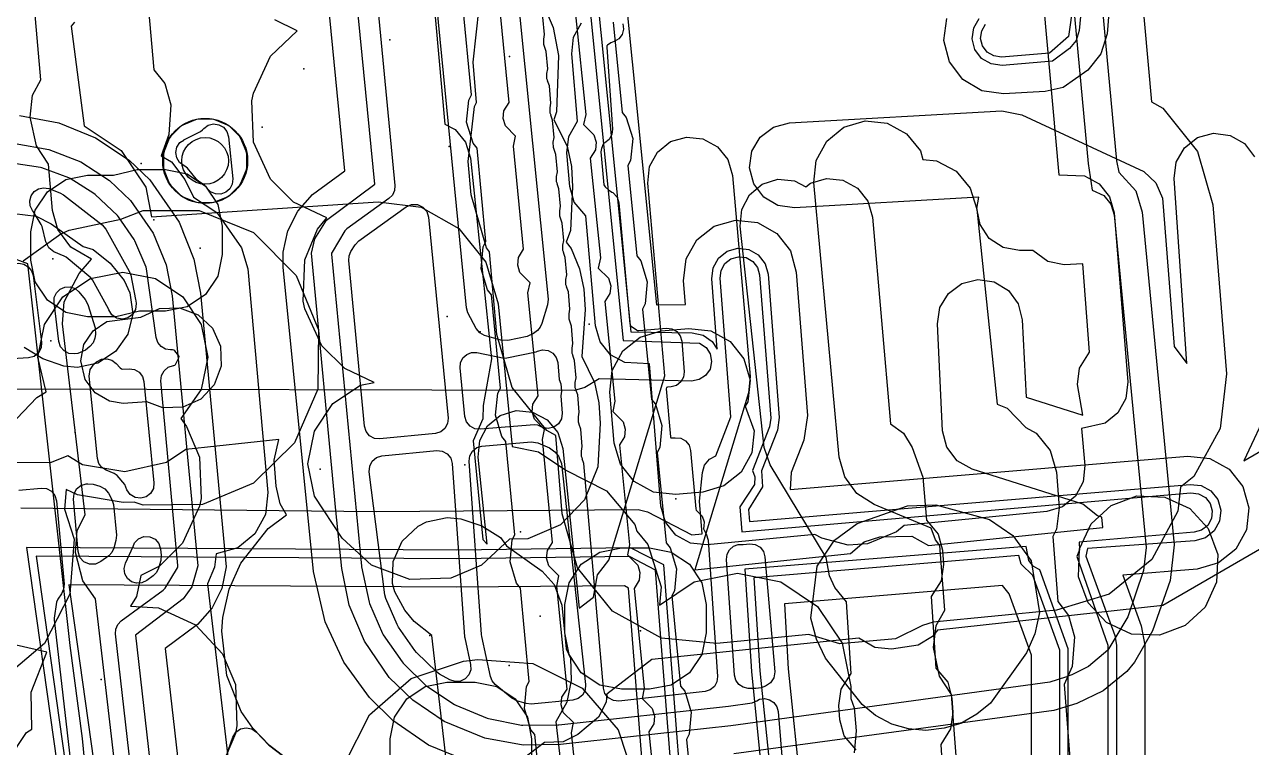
# Model space of a CAD drawing. Header units: metres. Extents: x 3158 to 3711, y 9867 to 11440.
# Drawn here: x 3248.04 to 3291.4, y 10001.26 to 10026.79 of the extents above; entities that cross this region are included whole.
import ezdxf

# ---------------------------------------------------------------- set-up
doc = ezdxf.new("R2010")
doc.units = ezdxf.units.M
for name, color, linetype in [('AI_GREENING_ALLOWED_ZONE', 4, 'Continuous'), ('AI_GREENING_EXCLUSIONS', 1, 'Continuous'), ('AI_GREENING_LAWN', 82, 'Continuous'), ('AI_GREENING_REJECTED', 6, 'Continuous'), ('AI_GREENING_SHRUBS', 92, 'Continuous')]:
    doc.layers.add(name, color=color, linetype=linetype)

# ---------------------------------------------------------------- blocks, each defined once
blk = doc.blocks.new('AI_SHRUB')
for radius in [1, 0.55]:
    blk.add_circle((0, 0), radius)

msp = doc.modelspace()

# ---------------------------------------------------------------- linework, layer by layer
at = {"layer": 'AI_GREENING_ALLOWED_ZONE'}
msp.add_lwpolyline([(3253.667, 10022.707), (3253.665, 10022.711), (3254.258, 10023.01), (3254.328, 10023.063), (3254.377, 10023.116), (3254.53, 10023.228), (3254.714, 10023.275), (3254.902, 10023.25), (3255.067, 10023.157), (3255.186, 10023.009), (3255.241, 10022.827), (3255.394, 10021.343), (3255.378, 10021.155), (3255.293, 10020.987), (3255.152, 10020.862), (3254.975, 10020.798), (3254.786, 10020.804), (3254.613, 10020.88), (3254.481, 10021.014), (3254.462, 10021.043), (3254.393, 10021.112), (3254.218, 10021.229), (3254.104, 10021.334), (3253.8, 10021.717), (3253.706, 10021.79), (3253.679, 10021.802), (3253.519, 10021.913), (3253.414, 10022.077), (3253.379, 10022.269), (3253.421, 10022.459), (3253.531, 10022.619), (3253.667, 10022.707)], close=True, dxfattribs=at)
msp.add_lwpolyline([(3255.245, 10001.18), (3255.403, 10001.623), (3255.403, 10001.623), (3255.508, 10001.796), (3255.674, 10001.913), (3255.872, 10001.955), (3256.07, 10001.915), (3256.237, 10001.799), (3256.675, 10001.336), (3256.706, 10001.309), (3257.349, 10000.824)], dxfattribs=at)
at = {"layer": 'AI_GREENING_EXCLUSIONS'}
for points in [[(3263.876, 10068.687), (3269.198, 10015.633), (3271.898, 10015.54), (3272.123, 10015.386), (3272.272, 10015.156), (3272.321, 10014.888), (3272.264, 10014.621), (3272.109, 10014.396), (3271.88, 10014.247), (3271.611, 10014.198), (3268.344, 10014.28), (3267.839, 10013.966), (3267.469, 10013.86), (3247.321, 10013.908)], [(3264.189, 10068.563), (3269.469, 10015.929), (3271.636, 10015.898), (3272.017, 10015.816), (3272.338, 10015.595), (3272.518, 10015.317), (3272.324, 10017.811), (3272.37, 10018.199), (3272.561, 10018.539), (3272.868, 10018.78), (3273.243, 10018.886), (3273.631, 10018.84), (3273.971, 10018.649), (3274.212, 10018.342), (3274.318, 10017.967), (3274.711, 10012.908), (3274.646, 10012.467), (3274.085, 10011.027), (3274.125, 10010.464), (3273.623, 10009.666), (3273.657, 10009.238), (3289.236, 10010.548), (3289.624, 10010.504), (3289.965, 10010.315), (3290.209, 10010.01), (3290.316, 10009.635), (3290.273, 10009.247), (3290.084, 10008.906), (3289.779, 10008.662), (3289.404, 10008.555), (3285.612, 10008.282), (3285.549, 10008.012), (3286.567, 10005.206), (3286.627, 10004.865), (3286.627, 10000.556)], [(3265.236, 10068.15), (3270.378, 10016.885), (3271.392, 10016.901), (3271.327, 10017.734), (3271.419, 10018.509), (3271.801, 10019.189), (3272.414, 10019.672), (3273.166, 10019.883), (3273.941, 10019.791), (3274.621, 10019.409), (3275.104, 10018.795), (3275.315, 10018.044), (3275.708, 10012.985), (3275.578, 10012.103), (3275.134, 10010.967), (3275.102, 10010.363), (3289.152, 10011.544), (3289.928, 10011.456), (3290.611, 10011.079), (3291.097, 10010.468), (3291.313, 10009.719), (3291.225, 10008.943), (3290.848, 10008.26), (3290.237, 10007.774), (3289.487, 10007.558), (3286.858, 10007.337), (3287.507, 10005.548), (3287.627, 10004.865), (3287.627, 10000.556)], [(3283.073, 10049.43), (3285.635, 10021.88), (3285.774, 10020.938), (3286.189, 10020.744), (3286.435, 10020.442), (3286.548, 10020.068), (3287.675, 10008.32), (3287.585, 10007.509), (3287.031, 10005.867), (3286.325, 10004.693), (3285.646, 10004.121), (3285.053, 10003.816), (3284.874, 10003.757), (3284.871, 10003.754), (3284.823, 10003.74), (3284.277, 10003.558), (3272.996, 10002.022), (3266.981, 10001.359), (3265.661, 10001.343), (3264.302, 10001.588), (3262.868, 10002.174), (3261.755, 10002.927), (3260.929, 10003.733), (3260.048, 10005.006), (3259.516, 10006.281), (3259.247, 10007.576), (3259.035, 10009.627), (3258.183, 10018.71), (3258.301, 10019.215), (3258.301, 10019.215), (3258.71, 10019.873), (3260.412, 10021.145), (3256.108, 10065.039)], [(3264.11, 10000.606), (3262.319, 10001.339), (3261.058, 10002.211), (3260.231, 10003.016), (3259.321, 10004.265), (3258.66, 10005.692), (3258.252, 10007.473), (3257.183, 10018.215), (3257.183, 10018.744), (3257.183, 10018.744), (3257.345, 10019.507), (3257.695, 10020.198), (3258.218, 10020.782), (3259.361, 10021.622), (3255.112, 10064.942)], [(3285.576, 10049.533), (3287.874, 10024.054), (3288.27, 10023.836), (3289.494, 10022.302), (3290.033, 10020.416), (3290.518, 10014.447), (3290.297, 10012.52), (3289.359, 10010.822), (3288.888, 10010.444), (3288.799, 10009.602), (3287.875, 10007.895), (3286.371, 10006.668), (3284.513, 10006.107), (3280.147, 10005.676), (3279.779, 10005.569), (3278.821, 10005.088), (3276.849, 10004.916), (3275.754, 10005.244), (3272.51, 10004.924), (3270.547, 10005.122), (3268.812, 10006.064), (3267.578, 10007.605), (3267.036, 10009.502), (3266.815, 10012.271), (3266.493, 10012.448), (3265.272, 10013.97), (3264.727, 10015.843), (3264.473, 10018.758), (3264.359, 10018.901), (3263.818, 10020.775), (3263.718, 10021.955), (3263.936, 10023.894), (3264.014, 10024.035), (3263.89, 10025.455), (3264.104, 10027.394)], [(3282.09, 10049.219), (3284.592, 10021.476), (3285.5, 10021.442), (3286.016, 10021.159), (3286.383, 10020.699), (3286.544, 10020.133), (3287.029, 10014.164), (3286.963, 10013.585), (3286.682, 10013.076), (3286.228, 10012.712), (3285.399, 10012.524), (3285.517, 10011.217), (3285.456, 10010.638), (3285.179, 10010.126), (3284.727, 10009.758), (3284.17, 10009.59), (3279.122, 10009.092), (3278.85, 10008.874), (3277.832, 10008.446), (3277.142, 10008.405), (3276.219, 10008.646), (3275.972, 10008.782), (3272.167, 10008.407), (3271.578, 10008.467), (3271.058, 10008.749), (3270.687, 10009.211), (3270.525, 10009.781), (3270.124, 10014.808), (3269.257, 10014.847), (3268.744, 10015.128), (3268.377, 10015.585), (3268.214, 10016.147), (3267.876, 10020.027), (3267.468, 10020.509), (3267.306, 10021.071), (3267.206, 10022.251), (3267.271, 10022.832), (3267.585, 10023.37), (3267.377, 10025.758), (3267.441, 10026.34), (3267.723, 10026.853)], [(3284.175, 10048.329), (3286.631, 10021.974), (3286.719, 10021.572), (3287.319, 10020.911), (3287.543, 10020.163), (3288.67, 10008.415), (3288.529, 10007.153), (3287.908, 10005.381), (3287.262, 10004.269), (3286.994, 10003.941), (3286.157, 10003.261), (3285.23, 10002.81), (3284.412, 10002.567), (3273.106, 10001.028)], [(3250.834, 10045.196), (3252.602, 10025.188), (3252.992, 10024.704), (3253.211, 10023.955), (3253.137, 10022.901), (3252.871, 10022.147), (3253.232, 10021.935), (3253.703, 10021.313), (3254.005, 10020.691), (3254.832, 10020.147), (3255.71, 10018.906), (3255.929, 10018.159), (3256.636, 10010.262), (3256.553, 10009.486), (3256.179, 10008.801), (3255.572, 10008.311), (3254.814, 10008.092), (3254.75, 10007.624), (3254.507, 10007.033), (3256.138, 9993.116)], [(3252.163, 9992.666), (3250.542, 10006.501), (3250.1, 10007.137), (3249.842, 10008.136), (3249.901, 10008.914), (3250.185, 10009.472), (3249.373, 10016.216), (3249.433, 10016.994), (3249.963, 10017.996), (3250.409, 10018.496), (3249.671, 10018.921), (3249.208, 10019.549), (3249.026, 10020.223), (3248.881, 10021.859), (3248.46, 10022.509), (3248.233, 10023.515), (3248.317, 10024.291), (3248.618, 10024.84), (3246.854, 10044.789)], [(3262.128, 10031.785), (3262.887, 10023.273), (3263.252, 10023.081), (3263.625, 10022.63), (3263.798, 10022.071), (3264.537, 10014.98), (3264.244, 10013.335), (3264.231, 10012.861), (3263.894, 10012.09), (3264.233, 10008.601), (3264.392, 10008.439), (3264.074, 10011.511), (3264.129, 10012.094), (3264.402, 10012.612), (3264.853, 10012.985), (3265.412, 10013.158), (3265.995, 10013.103), (3266.512, 10012.83), (3266.886, 10012.379), (3267.058, 10011.82), (3267.642, 10006.173), (3268.148, 10006.562), (3268.282, 10007.352), (3268.691, 10007.876), (3270.672, 10014.378), (3270.068, 10021.189), (3270.131, 10021.771), (3270.412, 10022.284), (3270.868, 10022.651), (3271.43, 10022.815), (3272.012, 10022.752), (3272.525, 10022.471), (3272.892, 10022.015), (3273.056, 10021.454), (3273.686, 10014.352), (3273.627, 10013.782), (3271.723, 10007.534), (3277.231, 10008.102), (3277.707, 10008.523), (3278.266, 10008.696), (3279.403, 10008.715), (3279.99, 10008.387), (3286.145, 10009.022), (3286.117, 10009.395), (3285.961, 10009.432), (3285.442, 10009.847), (3281.532, 10011.086), (3281.005, 10011.38), (3280.637, 10011.858), (3280.487, 10012.443), (3280.303, 10016.214), (3280.389, 10016.793), (3280.69, 10017.294), (3281.161, 10017.643), (3281.728, 10017.785), (3282.307, 10017.699), (3282.809, 10017.398), (3283.158, 10016.928), (3283.3, 10016.36), (3283.433, 10013.631), (3285.442, 10012.994), (3285.258, 10014.071), (3285.328, 10014.651), (3285.68, 10015.211), (3285.445, 10018.337), (3284.784, 10018.303), (3284.21, 10018.415), (3283.676, 10018.804), (3283.199, 10018.802), (3282.625, 10018.913), (3282.136, 10019.236), (3281.809, 10019.721), (3281.692, 10020.294), (3281.768, 10020.687), (3275.245, 10020.317), (3274.665, 10020.399), (3274.161, 10020.696), (3273.809, 10021.163), (3273.662, 10021.73), (3273.744, 10022.31), (3274.041, 10022.814), (3274.508, 10023.166), (3275.075, 10023.312), (3282.575, 10023.737), (3283.291, 10023.6), (3287.592, 10021.594), (3288.019, 10021.194), (3288.261, 10020.661), (3288.672, 10015.421), (3289.112, 10014.818), (3288.668, 10021.349), (3288.743, 10021.929), (3289.034, 10022.437), (3289.498, 10022.794), (3290.063, 10022.947), (3290.643, 10022.872), (3291.151, 10022.581), (3291.508, 10022.117)], [(3266.392, 10027.453), (3266.725, 10026.686), (3266.907, 10025.697), (3266.842, 10023.705), (3266.742, 10023.426), (3267.211, 10022.491), (3267.366, 10021.772), (3267.405, 10021.055), (3267.328, 10019.51), (3267.176, 10019.106), (3267.353, 10018.873), (3267.653, 10018.163), (3267.808, 10017.444), (3267.847, 10016.727), (3267.736, 10015.059), (3268.183, 10014.145), (3268.338, 10013.426), (3268.377, 10012.709), (3268.3, 10011.164), (3267.83, 10009.999), (3266.975, 10009.122), (3265.824, 10008.624), (3265.181, 10008.607), (3264.192, 10007.691), (3263.109, 10007.237), (3261.65, 10007.183), (3260.296, 10007.691), (3259.264, 10008.65), (3258.282, 10010.13), (3258.054, 10011.278), (3258.282, 10012.426), (3258.933, 10013.4), (3259.906, 10014.05), (3260.388, 10014.146), (3259.352, 10014.636), (3259.352, 10014.636), (3258.542, 10015.446), (3257.94, 10016.751), (3257.885, 10017.022), (3257.94, 10018.48), (3258.393, 10019.564), (3258.721, 10019.964), (3257.537, 10020.516), (3256.726, 10021.326), (3256.124, 10022.631), (3256.069, 10024.09), (3256.124, 10024.361), (3256.726, 10025.665), (3257.671, 10026.567), (3256.879, 10026.955)], [(3266.42, 9998.328), (3266.076, 10001.709), (3265.933, 10001.884), (3265.706, 10002.63), (3265.782, 10003.407), (3265.878, 10003.586), (3265.564, 10006.888), (3265.421, 10007.062), (3265.195, 10007.808), (3265.271, 10008.585), (3265.367, 10008.764), (3265.053, 10012.066), (3264.91, 10012.24), (3264.684, 10012.987), (3264.76, 10013.763), (3264.855, 10013.942), (3264.542, 10017.244), (3264.399, 10017.418), (3264.172, 10018.165), (3264.249, 10018.941), (3264.344, 10019.12), (3264.031, 10022.422), (3263.888, 10022.596), (3263.661, 10023.343), (3263.737, 10024.12), (3263.833, 10024.299), (3263.519, 10027.6)], [(3267.757, 9998.079), (3267.363, 10001.774), (3267.437, 10002.134), (3267.079, 10002.497), (3267, 10002.758), (3267.026, 10003.03), (3267.211, 10003.316), (3266.852, 10006.952), (3266.926, 10007.312), (3266.568, 10007.675), (3266.488, 10007.936), (3266.515, 10008.208), (3266.7, 10008.495), (3266.341, 10012.13), (3266.415, 10012.49), (3266.057, 10012.853), (3265.977, 10013.114), (3266.004, 10013.386), (3266.188, 10013.673), (3265.829, 10017.308), (3265.903, 10017.669), (3265.545, 10018.031), (3265.466, 10018.293), (3265.493, 10018.564), (3265.677, 10018.851), (3265.318, 10022.487), (3265.392, 10022.847), (3265.034, 10023.209), (3264.955, 10023.471), (3264.981, 10023.742), (3265.166, 10024.029), (3264.807, 10027.665)], [(3286.4, 10027.653), (3286.304, 10026.463), (3286.083, 10025.756), (3285.62, 10025.178), (3284.747, 10024.569), (3284.114, 10024.427), (3282.643, 10024.342), (3281.87, 10024.45), (3281.197, 10024.846), (3280.727, 10025.469), (3280.531, 10026.224), (3280.639, 10026.997)], [(3285.404, 10027.561), (3285.311, 10026.58), (3285.2, 10026.226), (3284.969, 10025.937), (3284.373, 10025.496), (3282.585, 10025.341), (3282.199, 10025.395), (3281.863, 10025.592), (3281.627, 10025.904), (3281.53, 10026.282), (3281.584, 10026.668), (3281.781, 10027.004)], [(3285.105, 10027.534), (3284.935, 10026.367), (3284.261, 10025.774), (3282.568, 10025.64), (3282.298, 10025.678), (3282.062, 10025.816), (3281.898, 10026.034), (3281.829, 10026.299), (3281.867, 10026.569), (3282.005, 10026.805)], [(3249.802, 10026.873), (3249.682, 10026.732), (3250.147, 10023.205), (3251.453, 10022.336), (3252.321, 10021.039), (3252.528, 10019.994), (3260.535, 10020.525), (3262.052, 10020.333), (3263.387, 10019.585), (3264.343, 10018.391), (3264.781, 10016.926), (3265.277, 10011.884), (3266.205, 10011.699), (3267.171, 10011.054), (3268.607, 10010.324), (3269.606, 10009.125), (3269.677, 10008.897), (3270.071, 10008.425), (3270.536, 10006.935), (3270.476, 10006.278), (3271.708, 10007.102), (3273.239, 10007.406), (3274.77, 10007.102), (3276.067, 10006.234), (3276.935, 10004.937), (3277.239, 10003.406), (3277.239, 10002.98), (3277.36, 10002.651), (3277.433, 10001.839), (3277.36, 10001.067)], [(3267.511, 10027.137), (3267.871, 10023.613), (3267.798, 10023.253), (3268.157, 10022.891), (3268.237, 10022.63), (3268.212, 10022.358), (3268.028, 10022.071), (3268.388, 10018.547), (3268.315, 10018.187), (3268.674, 10017.825), (3268.754, 10017.564), (3268.729, 10017.292), (3268.545, 10017.005), (3268.905, 10013.481), (3268.832, 10013.121), (3269.191, 10012.76), (3269.271, 10012.499), (3269.245, 10012.227), (3269.062, 10011.939), (3269.422, 10008.416), (3269.349, 10008.055), (3269.708, 10007.694), (3269.788, 10007.433), (3269.762, 10007.161), (3269.579, 10006.874), (3269.938, 10003.35), (3269.866, 10002.99), (3270.225, 10002.628), (3270.305, 10002.367), (3270.279, 10002.095), (3270.096, 10001.808), (3270.579, 9997.077)], [(3268.845, 10026.872), (3269.158, 10023.682), (3269.302, 10023.508), (3269.531, 10022.762), (3269.457, 10021.985), (3269.362, 10021.806), (3269.675, 10018.616), (3269.819, 10018.442), (3270.048, 10017.696), (3269.974, 10016.919), (3269.879, 10016.74), (3270.192, 10013.55), (3270.335, 10013.377), (3270.565, 10012.631), (3270.491, 10011.854), (3270.396, 10011.674), (3270.709, 10008.484), (3270.852, 10008.311), (3271.081, 10007.565), (3271.008, 10006.788), (3270.913, 10006.609), (3271.226, 10003.419), (3271.369, 10003.245), (3271.598, 10002.499), (3271.525, 10001.722), (3271.43, 10001.543), (3271.866, 9997.146)], [(3247.859, 10023.571), (3249.243, 10023.316), (3250.55, 10022.788), (3251.734, 10022), (3252.47, 10021.299), (3253.503, 10019.812), (3254.02, 10018.5), (3254.255, 10017.303), (3255.167, 10007.635), (3255.008, 10006.876), (3254.663, 10006.186), (3254.145, 10005.602), (3253.009, 10004.756), (3254.929, 9987.952), (3258.417, 9960.791), (3259.553, 9945.828), (3259.545, 9945.443), (3259.34, 9944.809), (3259.638, 9944.214), (3259.704, 9943.834), (3259.856, 9941.833), (3263.892, 9913.745)], [(3281.247, 9997.224), (3280.794, 10003.122), (3280.38, 10003.777), (3280.165, 10004.786), (3280.258, 10005.561), (3280.565, 10006.107), (3280.39, 10008.39), (3280.228, 10008.592), (3280.085, 10009.003), (3278.061, 10009.84), (3277.455, 10010.23), (3277.027, 10010.81), (3276.833, 10011.504), (3275.937, 10021.211), (3276.019, 10021.987), (3276.019, 10021.987), (3276.391, 10022.673), (3276.997, 10023.165), (3277.745, 10023.386), (3278.521, 10023.305), (3279.207, 10022.933), (3279.698, 10022.327), (3279.789, 10022.022), (3280.275, 10021.977), (3280.965, 10021.613), (3281.464, 10021.013), (3281.695, 10020.267), (3282.413, 10013.381), (3282.769, 10013.239), (3283.422, 10012.56), (3283.794, 10012.359), (3284.291, 10011.739), (3284.508, 10010.976), (3284.604, 10009.724), (3284.515, 10008.963), (3284.377, 10008.712), (3284.554, 10006.409), (3284.938, 10005.92), (3285.148, 10005.169), (3285.062, 10004.115), (3284.778, 10003.483), (3285.236, 9997.526)], [(3247.706, 10022.583), (3248.895, 10022.379), (3250.021, 10021.939), (3251.044, 10021.277), (3251.78, 10020.575), (3252.583, 10019.418), (3253.041, 10018.3), (3253.26, 10017.203), (3254.167, 10007.667), (3253.945, 10006.929), (3253.647, 10006.508), (3251.953, 10005.225), (3253.937, 9987.83), (3257.425, 9960.663), (3258.556, 9945.753), (3258.509, 9945.366), (3258.25, 9944.973), (3258.33, 9944.46), (3258.602, 9944.134), (3258.707, 9943.759), (3258.861, 9941.724), (3262.915, 9913.535)], [(3277.424, 10001.17), (3277.005, 10001.671), (3276.854, 10002.237), (3276.822, 10002.736), (3276.822, 10002.736), (3276.9, 10003.316), (3277.251, 10003.867), (3277.089, 10006.399), (3276.67, 10006.9), (3276.487, 10007.313), (3276.37, 10007.968), (3274.391, 10011.234), (3274.183, 10011.85), (3273.335, 10019.672), (3273.386, 10020.255), (3273.657, 10020.773), (3274.106, 10021.149), (3274.664, 10021.324), (3275.247, 10021.273), (3275.655, 10021.06), (3275.815, 10021.189), (3276.377, 10021.353), (3276.958, 10021.289), (3277.472, 10021.008), (3277.838, 10020.551), (3278.002, 10019.99), (3278.644, 10012.689), (3279.108, 10012.352), (3279.414, 10011.854), (3279.791, 10010.803), (3279.91, 10009.287), (3280.328, 10008.786), (3280.479, 10008.22), (3280.511, 10007.721), (3280.434, 10007.141), (3280.083, 10006.59), (3280.245, 10004.059), (3280.664, 10003.557), (3280.814, 10002.992), (3280.846, 10002.493), (3280.769, 10001.913), (3280.418, 10001.362), (3280.576, 9998.894)], [(3247.988, 10018.444), (3249.319, 10019.396), (3249.61, 10019.528), (3251.442, 10019.913), (3252.231, 10020.218), (3254.21, 10020.218), (3256.132, 10019.439), (3257.642, 10017.929), (3258.421, 10016.006), (3258.398, 10013.91), (3257.578, 10012.009), (3256.132, 10010.595), (3254.326, 10009.839), (3252.231, 10009.816), (3251.914, 10009.923), (3251.524, 10009.908), (3249.909, 10010.176), (3249.503, 10010.361), (3249.447, 10009.672), (3249.789, 10008.613), (3249.633, 10006.669), (3248.744, 10004.932), (3247.259, 10003.667)], [(3247.669, 10020.114), (3248.444, 10020.02), (3248.974, 10019.753), (3250.112, 10018.949), (3250.46, 10018.846), (3251.067, 10018.356), (3251.553, 10017.745), (3251.76, 10017.307), (3251.859, 10016.57), (3251.682, 10015.848), (3251.253, 10015.24), (3250.632, 10014.831), (3249.904, 10014.678), (3249.42, 10014.727), (3248.686, 10014.979), (3248.02, 10015.386)], [(3247.669, 10020.114), (3248.444, 10020.02), (3248.974, 10019.753), (3250.112, 10018.949), (3250.46, 10018.846), (3251.067, 10018.356), (3251.553, 10017.745), (3251.76, 10017.307), (3251.859, 10016.57), (3251.682, 10015.848), (3251.253, 10015.24), (3250.632, 10014.831), (3249.904, 10014.678), (3249.42, 10014.727), (3248.686, 10014.979), (3248.02, 10015.386)], [(3250.563, 9996.566), (3250.087, 10001.572), (3249.645, 10004.856), (3248.153, 10018.336), (3247.452, 10018.595)], [(3247.91, 10009.714), (3260.466, 10009.59), (3269.728, 10009.658), (3270.054, 10009.58), (3271.625, 10008.766), (3271.987, 10008.797), (3271.896, 10009.949), (3271.994, 10010.963), (3272.074, 10011.224), (3272.248, 10011.435), (3272.464, 10011.55), (3273.004, 10012.935), (3272.623, 10017.835), (3272.655, 10018.106), (3272.789, 10018.344), (3273.004, 10018.513), (3273.266, 10018.587), (3273.538, 10018.555), (3273.776, 10018.421), (3273.945, 10018.206), (3274.019, 10017.943), (3274.412, 10012.884), (3274.366, 10012.576), (3273.768, 10011.041), (3273.849, 10010.811), (3273.834, 10010.538), (3273.315, 10009.755), (3273.385, 10008.875), (3289.261, 10010.249), (3289.533, 10010.218), (3289.772, 10010.086), (3289.942, 10009.872), (3290.017, 10009.61), (3289.987, 10009.338), (3289.855, 10009.099), (3289.641, 10008.929), (3289.379, 10008.854), (3285.309, 10008.511), (3285.319, 10008.235), (3285.232, 10008.006), (3286.327, 10004.865), (3286.327, 10000.556)], [(3247.533, 10012.626), (3248.467, 10013.619), (3248.795, 10013.813), (3248.512, 10015.044), (3248.74, 10016.192), (3249.391, 10017.165), (3250.364, 10017.816), (3251.512, 10018.044), (3252.66, 10017.816), (3253.633, 10017.165), (3254.284, 10016.192), (3254.512, 10015.044), (3254.284, 10013.896), (3253.555, 10012.87), (3253.766, 10012.587), (3254.219, 10011.504), (3254.274, 10010.045), (3254.219, 10009.774), (3253.616, 10008.47), (3252.806, 10007.659), (3252.149, 10007.328), (3251.998, 10006.588), (3251.786, 10006.247), (3252.771, 10006.193), (3254.076, 10005.59), (3255.035, 10004.558), (3255.488, 10003.475), (3255.543, 10002.017), (3255.488, 10001.745), (3255.035, 10000.662)], [(3292.034, 10013.314), (3291.129, 10011.375), (3302.548, 10018.001)], [(3304.054, 10015.406), (3288.263, 10006.27), (3280.3, 10005.403), (3280.128, 10005.171), (3279.627, 10004.869), (3278.676, 10004.726), (3278.093, 10004.781), (3277.524, 10005.117), (3270.208, 10004.362), (3268.62, 10003.139), (3268.596, 10002.851), (3268.328, 10002.331), (3267.593, 10001.71), (3267.069, 10001.45), (3266.409, 10001.437), (3265.038, 10000.382)], [(3257.676, 10000.578), (3256.689, 10001.321), (3256.11, 10001.933), (3255.697, 10002.526), (3255.181, 10003.802), (3255.004, 10005.358), (3255.046, 10005.851), (3255.265, 10006.846), (3255.685, 10007.762), (3256.651, 10008.994), (3257.291, 10009.468), (3257.067, 10009.858), (3256.93, 10010.49), (3256.865, 10011.405), (3257.025, 10012.127), (3253.742, 10011.784), (3253.051, 10011.316), (3251.578, 10010.992), (3250.089, 10011.237), (3249.564, 10011.553), (3248.938, 10011.308), (3247.276, 10011.324)], [(3266.149, 9973.174), (3262.436, 10005.209), (3261.813, 10005.704), (3261.481, 10006.103), (3261.12, 10006.753), (3261.047, 10007.043), (3261.067, 10007.824), (3261.385, 10008.537), (3261.951, 10009.074), (3262.248, 10009.228), (3262.976, 10009.382), (3263.459, 10009.333), (3264.194, 10009.081), (3264.86, 10008.674), (3265.074, 10008.379), (3266.337, 10007.48), (3266.751, 10007.008), (3267.031, 10006.279), (3267.181, 10004.738), (3267.329, 10004.407), (3267.351, 10003.627), (3267.203, 10002.861), (3266.816, 10002.161), (3270.302, 9972.081)], [(3266.149, 9973.174), (3262.436, 10005.209), (3261.813, 10005.704), (3261.481, 10006.103), (3261.12, 10006.753), (3261.047, 10007.043), (3261.067, 10007.824), (3261.385, 10008.537), (3261.951, 10009.074), (3262.248, 10009.228), (3262.976, 10009.382), (3263.459, 10009.333), (3264.194, 10009.081), (3264.86, 10008.674), (3265.074, 10008.379), (3266.337, 10007.48), (3266.751, 10007.008), (3267.031, 10006.279), (3267.181, 10004.738), (3267.329, 10004.407), (3267.351, 10003.627), (3267.203, 10002.861), (3266.816, 10002.161), (3270.302, 9972.081)], [(3275.034, 9952.414), (3273.544, 9971.414), (3273.47, 9973.089), (3273.338, 9974.186), (3273.075, 9974.279), (3272.896, 9974.44), (3272.725, 9974.826), (3272.706, 9975.153), (3272.586, 9975.47), (3272.461, 9976.881), (3271.306, 9992.481), (3271.455, 9992.967), (3271.879, 9993.219), (3271.882, 9993.746), (3271.232, 9999.932), (3270.63, 10007.705), (3269.459, 10008.306), (3263.311, 10008.222), (3248.107, 10008.313), (3249.173, 10000.712), (3250.41, 9980.863), (3251.152, 9972.362), (3252.17, 9963.198)], [(3284.927, 10000.556), (3284.927, 10004.742), (3283.916, 10007.529), (3283.703, 10007.648), (3283.534, 10007.863), (3283.443, 10008.355), (3273.489, 10007.556), (3273.727, 10003.937), (3274.755, 9993.679)], [(3274.735, 9952.392), (3273.245, 9971.392), (3273.17, 9973.066), (3273.054, 9973.969), (3272.66, 9974.255), (3272.44, 9974.731), (3272.287, 9975.443), (3272.162, 9976.855), (3271.007, 9992.459), (3271.048, 9992.826), (3271.22, 9993.154), (3271.562, 9993.419), (3271.583, 9993.717), (3270.933, 9999.903), (3270.336, 10007.52), (3269.414, 10007.997), (3263.309, 10007.922), (3248.452, 10008.011), (3249.472, 10000.731), (3250.709, 9980.888), (3251.45, 9972.394), (3252.469, 9963.222)], [(3284.627, 10000.556), (3284.627, 10004.689), (3283.669, 10007.33), (3283.267, 10007.727), (3283.181, 10008.032), (3273.815, 10007.247), (3274.026, 10003.96), (3275.055, 9994.031)], [(3273.738, 9952.318), (3272.247, 9971.318), (3272.173, 9972.992), (3272.09, 9973.443), (3271.874, 9973.637), (3271.491, 9974.416), (3271.291, 9975.355), (3271.163, 9976.795), (3270.009, 9992.385), (3270.092, 9993.12), (3270.52, 9993.847), (3269.935, 9999.844), (3269.382, 10006.887), (3269.241, 10006.96), (3263.303, 10006.922), (3249.604, 10007.004), (3250.47, 10000.795), (3251.706, 9980.971), (3252.445, 9972.499), (3253.466, 9963.301)], [(3283.627, 10000.556), (3283.627, 10004.514), (3282.84, 10006.683), (3282.607, 10006.98), (3274.891, 10006.331), (3275.022, 10004.039), (3275.941, 9995.184)], [(3247.456, 10000.808), (3248.106, 10001.782), (3248.291, 10001.905), (3248.269, 10003.204), (3248.823, 10004.627), (3247.741, 10004.865)]]:
    msp.add_lwpolyline(points, dxfattribs=at)
for points in [[(3253.785, 10021.518), (3254.434, 10021.084), (3254.868, 10020.435), (3255.02, 10019.67), (3255.02, 10018.67), (3254.868, 10017.905), (3254.434, 10017.256), (3253.785, 10016.822), (3253.02, 10016.67), (3252.097, 10016.67), (3251.26, 10016.47), (3250.26, 10016.47), (3249.495, 10016.622), (3248.846, 10017.056), (3248.412, 10017.705), (3248.26, 10018.47), (3248.26, 10019.47), (3248.412, 10020.235), (3248.846, 10020.884), (3249.495, 10021.318), (3250.26, 10021.47), (3251.183, 10021.47), (3252.02, 10021.67), (3253.02, 10021.67), (3253.785, 10021.518)], [(3253.517, 10016.787), (3254.175, 10016.537), (3254.676, 10016.067), (3254.967, 10015.43), (3254.99, 10014.72), (3254.74, 10014.061), (3254.271, 10013.561), (3253.634, 10013.27), (3252.923, 10013.246), (3252.356, 10013.458), (3251.524, 10013.408), (3251.039, 10013.489), (3250.533, 10013.782), (3250.177, 10014.247), (3250.024, 10014.908), (3250.138, 10015.482), (3250.463, 10015.969), (3250.95, 10016.294), (3252.148, 10016.451), (3252.806, 10016.763), (3253.517, 10016.787)], [(3272.29, 10015.967), (3272.974, 10015.591), (3273.462, 10014.982), (3273.68, 10014.233), (3273.595, 10013.457), (3273.512, 10013.305), (3273.824, 10012.439), (3273.739, 10011.664), (3273.363, 10010.98), (3272.755, 10010.491), (3272.005, 10010.273), (3271.046, 10010.189), (3270.271, 10010.274), (3269.587, 10010.649), (3269.098, 10011.257), (3268.88, 10012.006), (3268.722, 10013.799), (3268.806, 10014.575), (3269.182, 10015.26), (3269.791, 10015.748), (3270.54, 10015.967), (3271.514, 10016.052), (3272.29, 10015.967)], [(3288.34, 10010.101), (3289.222, 10009.692), (3289.869, 10008.993), (3290.21, 10008.076), (3290.171, 10007.09), (3289.762, 10006.208), (3289.063, 10005.561), (3288.146, 10005.22), (3287.16, 10005.259), (3286.278, 10005.668), (3285.631, 10006.367), (3285.29, 10007.284), (3285.329, 10008.27), (3285.738, 10009.152), (3286.437, 10009.799), (3287.354, 10010.14), (3288.34, 10010.101)], [(3278.111, 10002.386), (3277.64, 10002.768), (3276.347, 10004.414), (3276.026, 10005.076), (3275.825, 10005.819), (3276.053, 10007.654), (3276.662, 10008.578), (3277.462, 10009.17), (3279.25, 10009.794), (3280.244, 10009.821), (3282.142, 10009.302), (3282.965, 10008.743), (3283.612, 10007.844), (3283.914, 10006.02), (3283.744, 10005.269), (3283.45, 10004.594), (3282.174, 10002.82), (3281.696, 10002.431), (3281.125, 10002.106), (3280.545, 10001.933), (3279.897, 10001.855), (3279.276, 10001.916), (3278.693, 10002.083), (3278.111, 10002.386)], [(3271.544, 10007.724), (3271.978, 10007.075), (3272.13, 10006.31), (3272.13, 10005.31), (3271.978, 10004.545), (3271.544, 10003.896), (3270.895, 10003.462), (3270.13, 10003.31), (3269.13, 10003.31), (3268.365, 10003.462), (3267.716, 10003.896), (3267.282, 10004.545), (3267.13, 10005.31), (3267.13, 10006.31), (3267.282, 10007.075), (3267.716, 10007.724), (3268.365, 10008.158), (3269.13, 10008.31), (3270.13, 10008.31), (3270.895, 10008.158), (3271.544, 10007.724)], [(3259.329, 9997.739), (3259.207, 9998.724), (3259.348, 10000.666), (3260.225, 10002.413), (3261.701, 10003.688), (3263.549, 10004.301), (3264.053, 10004.364), (3265.997, 10004.224), (3267.742, 10003.351), (3269.019, 10001.875), (3269.634, 10000.024), (3269.758, 9999.04), (3269.617, 9997.094), (3268.742, 9995.35), (3267.269, 9994.075), (3265.417, 9993.46), (3264.907, 9993.396), (3262.962, 9993.538), (3261.218, 9994.414), (3259.943, 9995.89), (3259.329, 9997.739)], [(3265.374, 10002.974), (3265.808, 10002.325), (3265.96, 10001.56), (3265.96, 10000.56), (3265.808, 9999.795), (3265.374, 9999.146), (3264.725, 9998.712), (3263.96, 9998.56), (3262.96, 9998.56), (3262.195, 9998.712), (3261.546, 9999.146), (3261.112, 9999.795), (3260.96, 10000.56), (3260.96, 10001.56), (3261.112, 10002.325), (3261.546, 10002.974), (3262.195, 10003.408), (3262.96, 10003.56), (3263.96, 10003.56), (3264.725, 10003.408), (3265.374, 10002.974)]]:
    msp.add_lwpolyline(points, close=True, dxfattribs=at)
at = {"layer": 'AI_GREENING_LAWN'}
for points in [[(3256.798, 10066.207), (3261.121, 10021.097), (3261.107, 10020.924), (3261.036, 10020.767), (3260.915, 10020.643), (3259.423, 10019.572), (3259.355, 10019.498), (3258.905, 10018.746), (3258.89, 10018.71), (3258.888, 10018.672), (3259.942, 10007.661), (3259.946, 10007.632), (3260.214, 10006.393), (3260.229, 10006.346), (3260.693, 10005.281), (3260.717, 10005.238), (3261.384, 10004.275), (3261.415, 10004.238), (3262.248, 10003.426), (3262.285, 10003.397), (3263.233, 10002.772), (3263.275, 10002.75), (3264.384, 10002.292), (3264.432, 10002.277), (3265.601, 10002.049), (3265.651, 10002.045), (3266.89, 10002.055), (3266.916, 10002.056), (3272.916, 10002.717), (3272.923, 10002.718), (3273.754, 10002.833), (3273.915, 10002.902), (3274.015, 10002.957), (3274.193, 10002.981), (3274.368, 10002.941), (3274.518, 10002.841), (3274.623, 10002.696), (3274.669, 10002.522), (3275.375, 9993.95)], [(3263.791, 10044.526), (3266.538, 10017.085), (3266.519, 10016.893), (3266.322, 10016.229), (3266.26, 10016.095), (3266.162, 10015.985), (3266.023, 10015.871), (3265.805, 10015.766), (3265.114, 10015.624), (3264.87, 10015.635), (3264.299, 10015.805), (3264.125, 10015.898), (3264, 10016.051), (3263.709, 10016.602), (3263.653, 10016.787), (3263.653, 10016.787), (3260.978, 10044.061)], [(3269.178, 10026.812), (3269.202, 10026.623), (3269.154, 10026.439), (3269.04, 10026.286), (3268.878, 10026.187), (3268.761, 10026.144), (3268.643, 10026.058), (3268.616, 10026.03), (3268.612, 10025.991), (3268.82, 10023.095), (3268.795, 10022.902), (3268.699, 10022.732), (3268.545, 10022.613), (3268.522, 10022.601), (3268.49, 10022.558), (3268.426, 10022.41), (3268.407, 10022.289), (3268.517, 10021.132), (3268.529, 10021.09), (3268.555, 10021.055), (3268.675, 10020.944), (3268.794, 10020.869), (3268.793, 10020.868), (3268.833, 10020.851), (3268.977, 10020.692), (3269.042, 10020.487), (3269.425, 10016.22), (3269.44, 10016.172), (3269.475, 10016.134), (3269.669, 10016.001), (3269.707, 10015.984), (3269.748, 10015.981), (3270.722, 10016.065), (3270.917, 10016.043), (3271.088, 10015.948), (3271.21, 10015.795), (3271.264, 10015.606), (3271.35, 10014.528), (3271.327, 10014.335), (3271.233, 10014.165), (3271.081, 10014.044), (3270.895, 10013.99), (3270.763, 10013.979), (3270.723, 10013.967), (3270.718, 10013.925), (3270.868, 10012.23), (3270.879, 10012.19), (3270.921, 10012.186), (3271.035, 10012.196), (3271.229, 10012.174), (3271.4, 10012.081), (3271.522, 10011.929), (3271.577, 10011.742), (3271.76, 10009.687), (3271.775, 10009.639), (3271.809, 10009.602), (3271.85, 10009.572), (3271.991, 10009.419), (3272.057, 10009.221), (3272.043, 10009.084), (3272.047, 10009.084), (3272.037, 10008.982), (3272.053, 10008.935), (3272.131, 10008.806), (3272.201, 10008.583), (3272.534, 10003.761), (3272.511, 10003.573), (3272.419, 10003.406), (3272.272, 10003.286), (3272.09, 10003.23), (3269.047, 10002.895), (3268.849, 10002.912), (3268.675, 10003.005), (3268.549, 10003.158), (3268.494, 10003.348), (3267.806, 10011.282), (3267.746, 10011.455), (3267.752, 10011.457), (3267.723, 10011.528), (3267.721, 10011.718), (3267.751, 10011.88), (3267.697, 10012.495), (3267.636, 10012.667), (3267.643, 10012.67), (3267.613, 10012.741), (3267.611, 10012.931), (3267.641, 10013.093), (3267.587, 10013.708), (3267.527, 10013.881), (3267.533, 10013.883), (3267.503, 10013.954), (3267.501, 10014.144), (3267.531, 10014.306), (3267.477, 10014.921), (3267.417, 10015.094), (3267.423, 10015.096), (3267.393, 10015.167), (3267.392, 10015.357), (3267.421, 10015.519), (3267.367, 10016.134), (3267.307, 10016.307), (3267.313, 10016.309), (3267.283, 10016.38), (3267.282, 10016.57), (3267.311, 10016.732), (3267.257, 10017.347), (3267.197, 10017.52), (3267.203, 10017.522), (3267.174, 10017.593), (3267.172, 10017.783), (3267.202, 10017.945), (3267.147, 10018.56), (3267.087, 10018.733), (3267.093, 10018.735), (3267.064, 10018.806), (3267.062, 10018.996), (3267.092, 10019.158), (3267.037, 10019.774), (3266.976, 10019.947), (3266.982, 10019.949), (3266.953, 10020.019), (3266.951, 10020.209), (3266.98, 10020.372), (3266.924, 10020.987), (3266.864, 10021.159), (3266.87, 10021.161), (3266.84, 10021.232), (3266.838, 10021.422), (3266.868, 10021.585), (3266.812, 10022.2), (3266.751, 10022.372), (3266.757, 10022.374), (3266.728, 10022.445), (3266.725, 10022.635), (3266.755, 10022.798), (3266.699, 10023.412), (3266.638, 10023.585), (3266.644, 10023.587), (3266.615, 10023.658), (3266.613, 10023.848), (3266.642, 10024.01), (3266.586, 10024.625), (3266.525, 10024.798), (3266.532, 10024.8), (3266.502, 10024.871), (3266.5, 10025.061), (3266.529, 10025.223), (3266.473, 10025.838), (3266.413, 10026.01), (3266.419, 10026.013), (3266.389, 10026.083), (3266.387, 10026.273), (3266.416, 10026.436), (3266.361, 10027.051)], [(3253.242, 9987.748), (3251.247, 10005.264), (3251.258, 10005.438), (3251.328, 10005.598), (3251.449, 10005.724), (3252.935, 10006.806), (3253.001, 10006.878), (3253.441, 10007.604), (3253.455, 10007.639), (3253.458, 10007.678), (3252.855, 10014.199), (3252.875, 10014.391), (3252.966, 10014.562), (3253.116, 10014.685), (3253.3, 10014.742), (3253.311, 10014.743), (3253.348, 10014.753), (3253.371, 10014.784), (3253.494, 10015.021), (3253.506, 10015.064), (3253.484, 10015.103), (3253.353, 10015.258), (3253.312, 10015.289), (3253.261, 10015.299), (3253.195, 10015.298), (3253.016, 10015.326), (3252.86, 10015.417), (3252.745, 10015.557), (3252.688, 10015.729), (3252.352, 10018.155), (3252.334, 10018.219), (3251.937, 10019.146), (3251.913, 10019.19), (3251.352, 10020.001), (3251.318, 10020.04), (3250.532, 10020.79), (3250.491, 10020.821), (3249.645, 10021.347), (3249.6, 10021.369), (3248.647, 10021.723), (3248.598, 10021.735), (3247.593, 10021.891)], [(3247.832, 10010.342), (3248.623, 10010.417), (3248.817, 10010.397), (3248.989, 10010.304), (3249.112, 10010.152), (3249.168, 10009.964), (3249.434, 10007.018), (3249.419, 10006.845), (3249.345, 10006.687), (3249.21, 10006.493), (3249.168, 10006.389), (3249.082, 10005.825), (3249.081, 10005.758), (3251.538, 9984.482)]]:
    msp.add_lwpolyline(points, dxfattribs=at)
for points in [[(3255.891, 10022.215), (3255.872, 10022.31), (3255.686, 10022.76), (3255.632, 10022.84), (3255.288, 10023.184), (3255.207, 10023.238), (3254.758, 10023.424), (3254.663, 10023.443), (3254.176, 10023.443), (3254.081, 10023.424), (3253.632, 10023.238), (3253.551, 10023.184), (3253.207, 10022.84), (3253.153, 10022.76), (3252.967, 10022.31), (3252.948, 10022.215), (3252.948, 10021.729), (3252.967, 10021.634), (3253.153, 10021.184), (3253.207, 10021.104), (3253.551, 10020.76), (3253.632, 10020.706), (3254.081, 10020.52), (3254.176, 10020.501), (3254.663, 10020.501), (3254.758, 10020.52), (3255.207, 10020.706), (3255.288, 10020.76), (3255.632, 10021.104), (3255.686, 10021.184), (3255.872, 10021.634), (3255.891, 10021.729), (3255.891, 10022.215)], [(3251.981, 10016.93), (3251.959, 10016.727), (3251.858, 10016.549), (3251.693, 10016.426), (3251.494, 10016.38), (3251.292, 10016.418), (3251.123, 10016.534), (3251.014, 10016.707), (3250.999, 10016.748), (3250.442, 10017.768), (3250.383, 10017.84), (3249.502, 10018.57), (3249.441, 10018.607), (3249.076, 10018.762), (3248.89, 10018.901), (3248.785, 10019.108), (3248.657, 10019.655), (3248.628, 10019.728), (3248.359, 10020.17), (3248.321, 10020.22), (3248.238, 10020.383), (3248.219, 10020.566), (3248.267, 10020.743), (3248.376, 10020.89), (3248.53, 10020.989), (3248.71, 10021.025), (3248.891, 10020.994), (3249.287, 10020.847), (3249.419, 10020.773), (3250.78, 10019.718), (3250.911, 10019.565), (3251.736, 10018.076), (3251.789, 10017.934), (3251.963, 10017.082), (3251.971, 10017.032), (3251.981, 10016.93)], [(3260.106, 10012.415), (3260.05, 10012.602), (3259.497, 10018.455), (3259.508, 10018.619), (3259.573, 10018.771), (3259.725, 10019.009), (3259.855, 10019.147), (3261.527, 10020.344), (3261.717, 10020.428), (3261.925, 10020.426), (3262.115, 10020.34), (3262.253, 10020.185), (3262.316, 10019.986), (3263.007, 10012.891), (3262.988, 10012.697), (3262.895, 10012.525), (3262.745, 10012.401), (3262.558, 10012.345), (3260.597, 10012.152), (3260.402, 10012.171), (3260.23, 10012.263), (3260.106, 10012.415)], [(3248.284, 10018.094), (3248.339, 10017.921), (3248.641, 10015.575), (3248.625, 10015.373), (3248.53, 10015.193), (3248.371, 10015.066), (3248.175, 10015.013), (3247.245, 10014.956), (3247.034, 10014.989), (3246.856, 10015.106), (3246.683, 10015.285), (3246.584, 10015.432), (3246.542, 10015.604), (3246.421, 10017.659), (3246.445, 10017.846), (3246.537, 10018.011), (3246.645, 10018.138), (3246.884, 10018.295), (3246.967, 10018.32), (3247.1, 10018.341), (3247.833, 10018.357), (3248.012, 10018.328), (3248.17, 10018.236), (3248.284, 10018.094)], [(3249.925, 10015.172), (3249.799, 10015.158), (3249.605, 10015.173), (3249.432, 10015.262), (3249.306, 10015.409), (3249.246, 10015.594), (3249.078, 10016.965), (3249.089, 10017.147), (3249.165, 10017.313), (3249.296, 10017.441), (3249.464, 10017.513), (3249.647, 10017.52), (3249.82, 10017.461), (3249.96, 10017.344), (3250.184, 10017.073), (3250.276, 10016.901), (3250.529, 10016.076), (3250.543, 10015.843), (3250.519, 10015.711), (3250.458, 10015.545), (3250.344, 10015.411), (3250.186, 10015.282), (3249.925, 10015.172)], [(3266.883, 10014.848), (3266.936, 10014.253), (3266.993, 10014.102), (3267.017, 10013.835), (3266.988, 10013.678), (3267.043, 10013.065), (3267.019, 10012.861), (3266.914, 10012.684), (3266.748, 10012.564), (3266.547, 10012.521), (3266.346, 10012.562), (3266.177, 10012.636), (3266.058, 10012.655), (3264.142, 10012.494), (3263.95, 10012.515), (3263.781, 10012.607), (3263.659, 10012.757), (3263.603, 10012.942), (3263.428, 10014.66), (3263.444, 10014.845), (3263.527, 10015.012), (3263.664, 10015.137), (3263.838, 10015.203), (3264.023, 10015.201), (3264.985, 10015.01), (3265.084, 10015.011), (3266.125, 10015.232), (3266.161, 10015.25), (3266.347, 10015.301), (3266.539, 10015.278), (3266.708, 10015.184), (3266.828, 10015.033), (3266.883, 10014.848)], [(3252.335, 10010.105), (3252.141, 10010.055), (3251.942, 10010.085), (3251.771, 10010.191), (3251.656, 10010.356), (3251.576, 10010.539), (3251.308, 10010.863), (3251.209, 10010.935), (3250.927, 10011.045), (3250.772, 10011.141), (3250.663, 10011.286), (3250.612, 10011.46), (3250.316, 10014.364), (3250.351, 10014.604), (3250.495, 10014.8), (3250.584, 10014.873), (3250.752, 10014.965), (3250.942, 10014.986), (3251.127, 10014.935), (3251.279, 10014.817), (3251.418, 10014.659), (3251.46, 10014.628), (3251.511, 10014.619), (3251.737, 10014.629), (3251.923, 10014.602), (3252.087, 10014.508), (3252.204, 10014.36), (3252.258, 10014.179), (3252.612, 10010.604), (3252.592, 10010.404), (3252.494, 10010.228), (3252.335, 10010.105)], [(3263.74, 10003.819), (3263.612, 10003.679), (3263.441, 10003.596), (3263.252, 10003.583), (3263.072, 10003.642), (3262.701, 10003.846), (3262.594, 10003.926), (3261.892, 10004.61), (3261.829, 10004.683), (3261.256, 10005.51), (3261.209, 10005.596), (3260.81, 10006.515), (3260.772, 10006.651), (3260.221, 10010.995), (3260.235, 10011.193), (3260.326, 10011.37), (3260.478, 10011.497), (3260.668, 10011.556), (3262.605, 10011.746), (3262.802, 10011.726), (3262.976, 10011.631), (3263.099, 10011.476), (3263.152, 10011.285), (3263.59, 10005.166), (3263.595, 10005.131), (3263.802, 10004.186), (3263.806, 10003.997), (3263.74, 10003.819)], [(3267.604, 10002.981), (3267.415, 10002.924), (3265.944, 10002.791), (3265.763, 10002.807), (3265.44, 10002.898), (3265.255, 10002.996), (3264.672, 10003.484), (3264.564, 10003.609), (3264.504, 10003.762), (3264.196, 10005.18), (3264.185, 10005.25), (3263.748, 10011.365), (3263.772, 10011.556), (3263.866, 10011.725), (3264.018, 10011.845), (3264.203, 10011.899), (3265.938, 10012.051), (3266.174, 10012.015), (3266.587, 10011.843), (3266.782, 10011.699), (3266.904, 10011.549), (3267.015, 10011.286), (3267.866, 10003.477), (3267.849, 10003.28), (3267.756, 10003.106), (3267.604, 10002.981)], [(3251.123, 10010.015), (3251.177, 10009.833), (3251.285, 10008.755), (3251.269, 10008.567), (3251.189, 10008.291), (3251.121, 10008.145), (3251.01, 10008.029), (3250.731, 10007.819), (3250.54, 10007.73), (3250.328, 10007.728), (3250.135, 10007.814), (3249.995, 10007.971), (3249.932, 10008.173), (3249.765, 10010.024), (3249.785, 10010.217), (3249.878, 10010.388), (3250.029, 10010.511), (3250.216, 10010.567), (3250.274, 10010.572), (3250.459, 10010.555), (3250.703, 10010.484), (3250.88, 10010.391), (3251.007, 10010.236), (3251.123, 10010.015)], [(3251.82, 10007.111), (3251.674, 10007.229), (3251.583, 10007.393), (3251.558, 10007.579), (3251.603, 10007.761), (3251.879, 10008.359), (3251.925, 10008.481), (3252.069, 10008.628), (3252.258, 10008.705), (3252.463, 10008.699), (3252.648, 10008.612), (3252.783, 10008.457), (3252.845, 10008.262), (3252.866, 10008.047), (3252.849, 10007.859), (3252.77, 10007.586), (3252.701, 10007.439), (3252.588, 10007.323), (3252.355, 10007.15), (3252.186, 10007.068), (3251.999, 10007.055), (3251.82, 10007.111)], [(3273.883, 10003.335), (3273.616, 10003.343), (3273.437, 10003.382), (3273.285, 10003.482), (3273.178, 10003.631), (3273.132, 10003.808), (3272.849, 10007.898), (3272.87, 10008.078), (3272.954, 10008.24), (3273.09, 10008.36), (3273.26, 10008.424), (3273.435, 10008.423), (3273.668, 10008.442), (3273.861, 10008.42), (3274.032, 10008.326), (3274.153, 10008.173), (3274.207, 10007.986), (3274.551, 10003.933), (3274.522, 10003.718), (3274.406, 10003.536), (3274.222, 10003.42), (3274.067, 10003.364), (3273.883, 10003.335)]]:
    msp.add_lwpolyline(points, close=True, dxfattribs=at)
at = {"layer": 'AI_GREENING_REJECTED'}
for p in [(3260.95, 10026.25), (3265.18, 10025.66), (3257.91, 10025.22), (3256.44, 10023.16), (3263.05, 10022.48), (3252.16, 10021.88), (3252.61, 10019.89), (3254.24, 10018.89), (3249.04, 10018.51), (3262.97, 10016.48), (3267.99, 10016.2), (3248.96, 10015.62), (3264.14, 10015.93), (3249.83, 10012.38), (3263.6, 10011.24), (3258.49, 10011.09), (3271.06, 10010.04), (3265.57, 10008.87), (3266.26, 10005.89), (3262.36, 10005.21), (3269.81, 10005.38), (3265.17, 10004.15), (3250.74, 10003.66)]:
    msp.add_point(p, dxfattribs=at)

# ---------------------------------------------------------------- block references
at = {"layer": 'AI_GREENING_SHRUBS', "xscale": 1.5, "yscale": 1.5}
msp.add_blockref('AI_SHRUB', (3254.42, 10021.972), dxfattribs=at)

doc.saveas('drawing.dxf')
